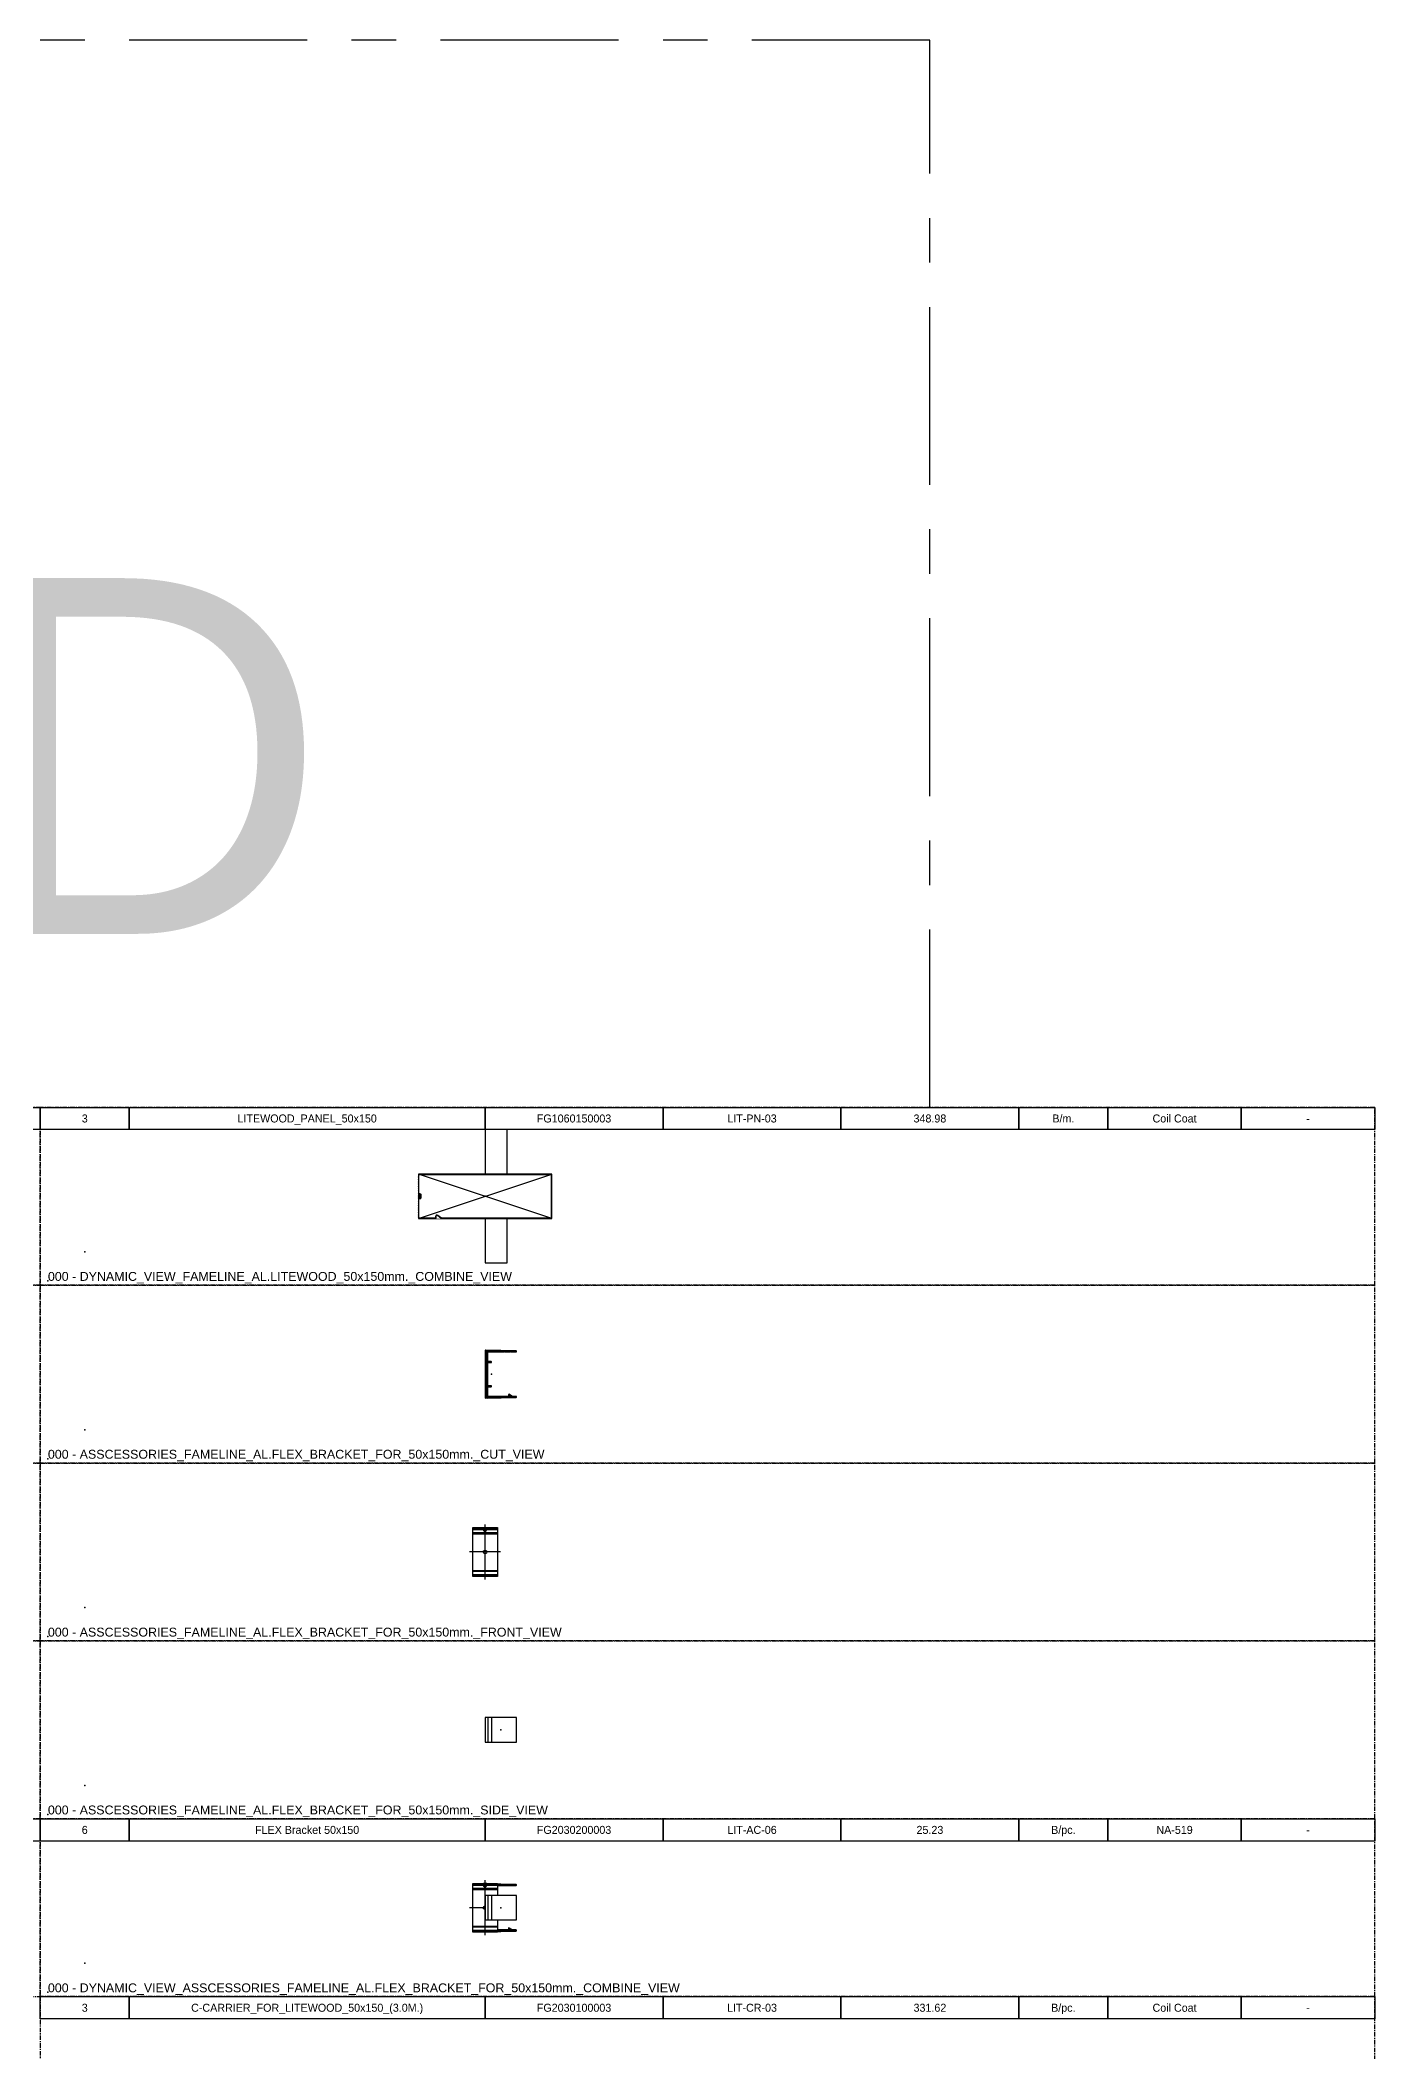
# Model space of a CAD drawing. Header units: millimetres. Extents: x -244126 to 368105, y -173968 to 259060.
# Drawn here: x 161884 to 163384, y 16704 to 18966 of the extents above; entities that cross this region are included whole.
import ezdxf
from ezdxf.enums import TextEntityAlignment as Align

# ---------------------------------------------------------------- set-up
doc = ezdxf.new("R2010")
doc.units = ezdxf.units.MM
doc.header["$MEASUREMENT"] = 0
doc.linetypes.add('005_GG_TA_LINE', pattern=[13.75, 5, -1.25, 1.25, -1.25, 5])
doc.linetypes.add('SLD-Solid', pattern=[0])
for name, color, linetype in [('000 - H A T C H', 8, 'Continuous'), ('000 - SYMBOL CON', 1, 'Continuous'), ('000 - WIPEOUT', 250, 'Continuous'), ('001 - ASCESSORIES', 1, 'Continuous'), ('002 - STRUCTURAL STEEL', 4, 'Continuous'), ('A02_LITEWOOD', 7, 'Continuous'), ('A04_TUBE SERIES', 7, 'Continuous')]:
    doc.layers.add(name, color=color, linetype=linetype)
doc.styles.get("Standard").update_dxf_attribs({"font": 'arial.ttf'})
doc.styles.add('TA', font='Cordia New.ttf', dxfattribs={"height": 4.5})

# ---------------------------------------------------------------- blocks, each defined once
blk = doc.blocks.new('000 - ASSCESSORIES_FAMELINE_AL.FLEX_BRACKET_FOR_50x150mm._CUT_VIEW')
at = {"layer": '000 - H A T C H'}
h = blk.add_hatch(dxfattribs=at)
h.set_pattern_fill('ANSI32', color=8, scale=3)
edge = h.paths.add_edge_path()
edge.add_line((0.2, 23), (0, 22.8))
edge.add_line((0, 22.8), (0.2, 22.6))
edge.add_line((0.2, 22.6), (0, 22.4))
edge.add_line((0, 22.4), (0.2, 22.2))
edge.add_line((0.2, 22.2), (0, 22))
edge.add_line((0, 22), (0.2, 21.8))
edge.add_line((0.2, 21.8), (0, 21.6))
edge.add_line((0, 21.6), (0.2, 21.4))
edge.add_line((0.2, 21.4), (0, 21.2))
edge.add_line((0, 21.2), (0.2, 21))
edge.add_line((0.2, 21), (0, 20.8))
edge.add_line((0, 20.8), (0.2, 20.6))
edge.add_line((0.2, 20.6), (0, 20.4))
edge.add_line((0, 20.4), (0.2, 20.2))
edge.add_line((0.2, 20.2), (0, 20))
edge.add_line((0, 20), (0.2, 19.8))
edge.add_line((0.2, 19.8), (0, 19.6))
edge.add_line((0, 19.6), (0.2, 19.4))
edge.add_line((0.2, 19.4), (0, 19.2))
edge.add_line((0, 19.2), (0.2, 19))
edge.add_line((0.2, 19), (0, 18.8))
edge.add_line((0, 18.8), (0.2, 18.6))
edge.add_line((0.2, 18.6), (0, 18.4))
edge.add_line((0, 18.4), (0.2, 18.2))
edge.add_line((0.2, 18.2), (0, 18))
edge.add_line((0, 18), (0.2, 17.8))
edge.add_line((0.2, 17.8), (0, 17.6))
edge.add_line((0, 17.6), (0.2, 17.4))
edge.add_line((0.2, 17.4), (0, 17.2))
edge.add_line((0, 17.2), (0.2, 17))
edge.add_line((0.2, 17), (0, 16.8))
edge.add_line((0, 16.8), (0.2, 16.6))
edge.add_line((0.2, 16.6), (0, 16.4))
edge.add_line((0, 16.4), (0.2, 16.2))
edge.add_line((0.2, 16.2), (0, 16))
edge.add_line((0, 16), (0.2, 15.8))
edge.add_line((0.2, 15.8), (0, 15.6))
edge.add_line((0, 15.6), (0.2, 15.4))
edge.add_line((0.2, 15.4), (0, 15.2))
edge.add_line((0, 15.2), (0.2, 15))
edge.add_line((0.2, 15), (0, 14.8))
edge.add_line((0, 14.8), (0.2, 14.6))
edge.add_line((0.2, 14.6), (0, 14.4))
edge.add_line((0, 14.4), (0.2, 14.2))
edge.add_line((0.2, 14.2), (0, 14))
edge.add_line((0, 14), (0.2, 13.8))
edge.add_line((0.2, 13.8), (0, 13.6))
edge.add_line((0, 13.6), (0.2, 13.4))
edge.add_line((0.2, 13.4), (0, 13.2))
edge.add_line((0, 13.2), (0.2, 13))
edge.add_line((0.2, 13), (0, 12.8))
edge.add_line((0, 12.8), (0.2, 12.6))
edge.add_line((0.2, 12.6), (0, 12.4))
edge.add_line((0, 12.4), (0.2, 12.2))
edge.add_line((0.2, 12.2), (0, 12))
edge.add_line((0, 12), (0.2, 11.8))
edge.add_line((0.2, 11.8), (0, 11.6))
edge.add_line((0, 11.6), (0.2, 11.4))
edge.add_line((0.2, 11.4), (0, 11.2))
edge.add_line((0, 11.2), (0.2, 11))
edge.add_line((0.2, 11), (0, 10.8))
edge.add_line((0, 10.8), (0.2, 10.6))
edge.add_line((0.2, 10.6), (0, 10.4))
edge.add_line((0, 10.4), (0.2, 10.2))
edge.add_line((0.2, 10.2), (0, 10))
edge.add_line((0, 10), (0.2, 9.8))
edge.add_line((0.2, 9.8), (0, 9.6))
edge.add_line((0, 9.6), (0.2, 9.4))
edge.add_line((0.2, 9.4), (0, 9.2))
edge.add_line((0, 9.2), (0.2, 9))
edge.add_line((0.2, 9), (0, 8.8))
edge.add_line((0, 8.8), (0.2, 8.6))
edge.add_line((0.2, 8.6), (0, 8.4))
edge.add_line((0, 8.4), (0.2, 8.2))
edge.add_line((0.2, 8.2), (0, 8))
edge.add_line((0, 8), (0.2, 7.8))
edge.add_line((0.2, 7.8), (0, 7.6))
edge.add_line((0, 7.6), (0.2, 7.4))
edge.add_line((0.2, 7.4), (0, 7.2))
edge.add_line((0, 7.2), (0.2, 7))
edge.add_line((0.2, 7), (0, 6.8))
edge.add_line((0, 6.8), (0.2, 6.6))
edge.add_line((0.2, 6.6), (0, 6.4))
edge.add_line((0, 6.4), (0.2, 6.2))
edge.add_line((0.2, 6.2), (0, 6))
edge.add_line((0, 6), (0.2, 5.8))
edge.add_line((0.2, 5.8), (0, 5.6))
edge.add_line((0, 5.6), (0.2, 5.4))
edge.add_line((0.2, 5.4), (0, 5.2))
edge.add_line((0, 5.2), (0.2, 5))
edge.add_line((0.2, 5), (0, 4.8))
edge.add_line((0, 4.8), (0.2, 4.6))
edge.add_line((0.2, 4.6), (0, 4.4))
edge.add_line((0, 4.4), (0.2, 4.2))
edge.add_line((0.2, 4.2), (0, 4))
edge.add_line((0, 4), (0.2, 3.8))
edge.add_line((0.2, 3.8), (0, 3.6))
edge.add_line((0, 3.6), (0.2, 3.4))
edge.add_line((0.2, 3.4), (0, 3.2))
edge.add_line((0, 3.2), (0.2, 3))
edge.add_line((0.2, 3), (0, 2.8))
edge.add_line((0, 2.8), (0.2, 2.6))
edge.add_line((0.2, 2.6), (0, 2.4))
edge.add_line((0, 2.4), (0.2, 2.2))
edge.add_line((0.2, 2.2), (0, 2))
edge.add_line((0, 2), (0.2, 1.8))
edge.add_line((0.2, 1.8), (0, 1.6))
edge.add_line((0, 1.6), (0.2, 1.4))
edge.add_line((0.2, 1.4), (0, 1.2))
edge.add_line((0, 1.2), (0.2, 1))
edge.add_line((0.2, 1), (0, 0.8))
edge.add_line((0, 0.8), (0.2, 0.6))
edge.add_line((0.2, 0.6), (0, 0.4))
edge.add_line((0, 0.4), (0.2, 0.2))
edge.add_line((0.2, 0.2), (0, 0))
edge.add_line((0, 0), (0.2, -0.2))
edge.add_line((0.2, -0.2), (0, -0.4))
edge.add_line((0, -0.4), (0.2, -0.6))
edge.add_line((0.2, -0.6), (0, -0.8))
edge.add_line((0, -0.8), (0.2, -1))
edge.add_line((0.2, -1), (0, -1.2))
edge.add_line((0, -1.2), (0.2, -1.4))
edge.add_line((0.2, -1.4), (0, -1.6))
edge.add_line((0, -1.6), (0.2, -1.8))
edge.add_line((0.2, -1.8), (0, -2))
edge.add_line((0, -2), (0.2, -2.2))
edge.add_line((0.2, -2.2), (0, -2.4))
edge.add_line((0, -2.4), (0.2, -2.6))
edge.add_line((0.2, -2.6), (0, -2.8))
edge.add_line((0, -2.8), (0.2, -3))
edge.add_line((0.2, -3), (0, -3.2))
edge.add_line((0, -3.2), (0.2, -3.4))
edge.add_line((0.2, -3.4), (0, -3.6))
edge.add_line((0, -3.6), (0.2, -3.8))
edge.add_line((0.2, -3.8), (0, -4))
edge.add_line((0, -4), (0.2, -4.2))
edge.add_line((0.2, -4.2), (0, -4.4))
edge.add_line((0, -4.4), (0.2, -4.6))
edge.add_line((0.2, -4.6), (0, -4.8))
edge.add_line((0, -4.8), (0.2, -5))
edge.add_line((0.2, -5), (0, -5.2))
edge.add_line((0, -5.2), (0.2, -5.4))
edge.add_line((0.2, -5.4), (0, -5.6))
edge.add_line((0, -5.6), (0.2, -5.8))
edge.add_line((0.2, -5.8), (0, -6))
edge.add_line((0, -6), (0.2, -6.2))
edge.add_line((0.2, -6.2), (0, -6.4))
edge.add_line((0, -6.4), (0.2, -6.6))
edge.add_line((0.2, -6.6), (0, -6.8))
edge.add_line((0, -6.8), (0.2, -7))
edge.add_line((0.2, -7), (0, -7.2))
edge.add_line((0, -7.2), (0.2, -7.4))
edge.add_line((0.2, -7.4), (0, -7.6))
edge.add_line((0, -7.6), (0.2, -7.8))
edge.add_line((0.2, -7.8), (0, -8))
edge.add_line((0, -8), (0.2, -8.2))
edge.add_line((0.2, -8.2), (0, -8.4))
edge.add_line((0, -8.4), (0.2, -8.6))
edge.add_line((0.2, -8.6), (0, -8.8))
edge.add_line((0, -8.8), (0.2, -9))
edge.add_line((0.2, -9), (0, -9.2))
edge.add_line((0, -9.2), (0.2, -9.4))
edge.add_line((0.2, -9.4), (0, -9.6))
edge.add_line((0, -9.6), (0.2, -9.8))
edge.add_line((0.2, -9.8), (0, -10))
edge.add_line((0, -10), (0.2, -10.2))
edge.add_line((0.2, -10.2), (0, -10.4))
edge.add_line((0, -10.4), (0.2, -10.6))
edge.add_line((0.2, -10.6), (0, -10.8))
edge.add_line((0, -10.8), (0.2, -11))
edge.add_line((0.2, -11), (0, -11.2))
edge.add_line((0, -11.2), (0.2, -11.4))
edge.add_line((0.2, -11.4), (0, -11.6))
edge.add_line((0, -11.6), (0.2, -11.8))
edge.add_line((0.2, -11.8), (0, -12))
edge.add_line((0, -12), (0.2, -12.2))
edge.add_line((0.2, -12.2), (0, -12.4))
edge.add_line((0, -12.4), (0.2, -12.6))
edge.add_line((0.2, -12.6), (0, -12.8))
edge.add_line((0, -12.8), (0.2, -13))
edge.add_line((0.2, -13), (0, -13.2))
edge.add_line((0, -13.2), (0.2, -13.4))
edge.add_line((0.2, -13.4), (0, -13.6))
edge.add_line((0, -13.6), (0.2, -13.8))
edge.add_line((0.2, -13.8), (0, -14))
edge.add_line((0, -14), (0.2, -14.2))
edge.add_line((0.2, -14.2), (0, -14.4))
edge.add_line((0, -14.4), (0.2, -14.6))
edge.add_line((0.2, -14.6), (0, -14.8))
edge.add_line((0, -14.8), (0.2, -15))
edge.add_line((0.2, -15), (0, -15.2))
edge.add_line((0, -15.2), (0.2, -15.4))
edge.add_line((0.2, -15.4), (0, -15.6))
edge.add_line((0, -15.6), (0.2, -15.8))
edge.add_line((0.2, -15.8), (0, -16))
edge.add_line((0, -16), (0.2, -16.2))
edge.add_line((0.2, -16.2), (0, -16.4))
edge.add_line((0, -16.4), (0.2, -16.6))
edge.add_line((0.2, -16.6), (0, -16.8))
edge.add_line((0, -16.8), (0.2, -17))
edge.add_line((0.2, -17), (0, -17.2))
edge.add_line((0, -17.2), (0.2, -17.4))
edge.add_line((0.2, -17.4), (0, -17.6))
edge.add_line((0, -17.6), (0.2, -17.8))
edge.add_line((0.2, -17.8), (0, -18))
edge.add_line((0, -18), (0.2, -18.2))
edge.add_line((0.2, -18.2), (0, -18.4))
edge.add_line((0, -18.4), (0.2, -18.6))
edge.add_line((0.2, -18.6), (0, -18.8))
edge.add_line((0, -18.8), (0.2, -19))
edge.add_line((0.2, -19), (0, -19.2))
edge.add_line((0, -19.2), (0.2, -19.4))
edge.add_line((0.2, -19.4), (0, -19.6))
edge.add_line((0, -19.6), (0.2, -19.8))
edge.add_line((0.2, -19.8), (0, -20))
edge.add_line((0, -20), (0.2, -20.2))
edge.add_line((0.2, -20.2), (0, -20.4))
edge.add_line((0, -20.4), (0.2, -20.6))
edge.add_line((0.2, -20.6), (0, -20.8))
edge.add_line((0, -20.8), (0.2, -21))
edge.add_line((0.2, -21), (0, -21.2))
edge.add_line((0, -21.2), (0.2, -21.4))
edge.add_line((0.2, -21.4), (0, -21.6))
edge.add_line((0, -21.6), (0.2, -21.8))
edge.add_line((0.2, -21.8), (0, -22))
edge.add_line((0, -22), (0.2, -22.2))
edge.add_line((0.2, -22.2), (0, -22.4))
edge.add_line((0, -22.4), (0.2, -22.6))
edge.add_line((0.2, -22.6), (0, -22.8))
edge.add_line((0, -22.8), (0.2, -23))
edge.add_line((0.2, -23), (0.2, -26.7))
edge.add_arc((0.5, -26.7), 0.3, 180, 271.3094)
edge.add_line((0.5, -27), (34.9, -26.2))
edge.add_arc((34.9, -25.9), 0.3, 271.3094, 360)
edge.add_line((35.2, -25.9), (35.2, -25.3))
edge.add_arc((34.9, -25.3), 0.3, 360, 450)
edge.add_line((34.9, -25), (31, -25))
edge.add_arc((31, -24.7), 0.3, 240.9454, 270, ccw=False)
edge.add_line((30.8, -25), (26.8, -22.7))
edge.add_arc((26.7, -23), 0.3, 60.9454, 180)
edge.add_line((26.4, -23), (26.4, -24.7))
edge.add_arc((26.1, -24.7), 0.3, -90, 0, ccw=False)
edge.add_line((26.1, -25), (3.5, -25))
edge.add_arc((3.5, -24.7), 0.3, 180, 270, ccw=False)
edge.add_line((3.2, -24.7), (3.2, -14.4))
edge.add_arc((3.5, -14.4), 0.3, 91, 180, ccw=False)
edge.add_line((3.5, -14.1), (6.9, -14.1))
edge.add_arc((6.9, -13.8), 0.3, 271, 360)
edge.add_line((7.2, -13.8), (7.2, -13.4))
edge.add_arc((6.9, -13.4), 0.3, 0, 89)
edge.add_line((6.9, -13.1), (3.5, -13))
edge.add_arc((3.5, -12.7), 0.3, 180, 269, ccw=False)
edge.add_line((3.2, -12.7), (3.2, -0.3))
edge.add_line((3.2, -0.3), (2.9, 0))
edge.add_line((2.9, 0), (3.2, 0.3))
edge.add_line((3.2, 0.3), (3.2, 12.7))
edge.add_arc((3.5, 12.7), 0.3, 91, 180, ccw=False)
edge.add_line((3.5, 13), (6.9, 13.1))
edge.add_arc((6.9, 13.4), 0.3, 271, 360)
edge.add_line((7.2, 13.4), (7.2, 13.8))
edge.add_arc((6.9, 13.8), 0.3, 0, 89)
edge.add_line((6.9, 14.1), (3.5, 14.1))
edge.add_arc((3.5, 14.4), 0.3, 180, 269, ccw=False)
edge.add_line((3.2, 14.4), (3.2, 24.7))
edge.add_arc((3.5, 24.7), 0.3, 90, 180, ccw=False)
edge.add_line((3.5, 25), (17.2, 25))
edge.add_line((17.2, 25), (17.4, 24.8))
edge.add_line((17.4, 24.8), (17.6, 25))
edge.add_line((17.6, 25), (17.8, 24.8))
edge.add_line((17.8, 24.8), (18, 25))
edge.add_line((18, 25), (18.2, 24.8))
edge.add_line((18.2, 24.8), (18.4, 25))
edge.add_line((18.4, 25), (18.6, 24.8))
edge.add_line((18.6, 24.8), (18.8, 25))
edge.add_line((18.8, 25), (19, 24.8))
edge.add_line((19, 24.8), (19.2, 25))
edge.add_line((19.2, 25), (19.4, 24.8))
edge.add_line((19.4, 24.8), (19.6, 25))
edge.add_line((19.6, 25), (19.8, 24.8))
edge.add_line((19.8, 24.8), (20, 25))
edge.add_line((20, 25), (20.2, 24.8))
edge.add_line((20.2, 24.8), (20.4, 25))
edge.add_line((20.4, 25), (20.6, 24.8))
edge.add_line((20.6, 24.8), (20.8, 25))
edge.add_line((20.8, 25), (21, 24.8))
edge.add_line((21, 24.8), (21.2, 25))
edge.add_line((21.2, 25), (21.4, 24.8))
edge.add_line((21.4, 24.8), (21.6, 25))
edge.add_line((21.6, 25), (21.8, 24.8))
edge.add_line((21.8, 24.8), (22, 25))
edge.add_line((22, 25), (22.2, 24.8))
edge.add_line((22.2, 24.8), (22.4, 25))
edge.add_line((22.4, 25), (22.6, 24.8))
edge.add_line((22.6, 24.8), (22.8, 25))
edge.add_line((22.8, 25), (23, 24.8))
edge.add_line((23, 24.8), (23.2, 25))
edge.add_line((23.2, 25), (23.4, 24.8))
edge.add_line((23.4, 24.8), (23.6, 25))
edge.add_line((23.6, 25), (23.8, 24.8))
edge.add_line((23.8, 24.8), (24, 25))
edge.add_line((24, 25), (24.2, 24.8))
edge.add_line((24.2, 24.8), (24.4, 25))
edge.add_line((24.4, 25), (24.6, 24.8))
edge.add_line((24.6, 24.8), (24.8, 25))
edge.add_line((24.8, 25), (25, 24.8))
edge.add_line((25, 24.8), (25.2, 25))
edge.add_line((25.2, 25), (25.4, 24.8))
edge.add_line((25.4, 24.8), (25.6, 25))
edge.add_line((25.6, 25), (25.8, 24.8))
edge.add_line((25.8, 24.8), (26, 25))
edge.add_line((26, 25), (26.2, 24.8))
edge.add_line((26.2, 24.8), (26.4, 25))
edge.add_line((26.4, 25), (26.6, 24.8))
edge.add_line((26.6, 24.8), (26.8, 25))
edge.add_line((26.8, 25), (27, 24.8))
edge.add_line((27, 24.8), (27.2, 25))
edge.add_line((27.2, 25), (27.4, 24.8))
edge.add_line((27.4, 24.8), (27.6, 25))
edge.add_line((27.6, 25), (27.8, 24.8))
edge.add_line((27.8, 24.8), (28, 25))
edge.add_line((28, 25), (28.2, 24.8))
edge.add_line((28.2, 24.8), (28.4, 25))
edge.add_line((28.4, 25), (28.6, 24.8))
edge.add_line((28.6, 24.8), (28.8, 25))
edge.add_line((28.8, 25), (29, 24.8))
edge.add_line((29, 24.8), (29.2, 25))
edge.add_line((29.2, 25), (29.4, 24.8))
edge.add_line((29.4, 24.8), (29.6, 25))
edge.add_line((29.6, 25), (29.8, 24.8))
edge.add_line((29.8, 24.8), (30, 25))
edge.add_line((30, 25), (30.2, 24.8))
edge.add_line((30.2, 24.8), (30.4, 25))
edge.add_line((30.4, 25), (30.6, 24.8))
edge.add_line((30.6, 24.8), (30.8, 25))
edge.add_line((30.8, 25), (31, 24.8))
edge.add_line((31, 24.8), (31.2, 25))
edge.add_line((31.2, 25), (31.4, 24.8))
edge.add_line((31.4, 24.8), (31.6, 25))
edge.add_line((31.6, 25), (31.8, 24.8))
edge.add_line((31.8, 24.8), (32, 25))
edge.add_line((32, 25), (32.2, 24.8))
edge.add_line((32.2, 24.8), (32.4, 25))
edge.add_line((32.4, 25), (32.6, 24.8))
edge.add_line((32.6, 24.8), (32.8, 25))
edge.add_line((32.8, 25), (33, 24.8))
edge.add_line((33, 24.8), (33.2, 25))
edge.add_line((33.2, 25), (34.9, 25))
edge.add_arc((34.9, 25.3), 0.3, 270, 360)
edge.add_line((35.2, 25.3), (35.2, 25.9))
edge.add_arc((34.9, 25.9), 0.3, 0, 88.6906)
edge.add_line((34.9, 26.2), (0.5, 27))
edge.add_arc((0.5, 26.7), 0.3, 88.6906, 180)
edge.add_line((0.2, 26.7), (0.2, 23))
at = {"layer": '001 - ASCESSORIES', "color": 0}
blk.add_lwpolyline([(0.2, 23), (0, 22.8), (0.2, 22.6), (0, 22.4), (0.2, 22.2), (0, 22), (0.2, 21.8), (0, 21.6), (0.2, 21.4), (0, 21.2), (0.2, 21), (0, 20.8), (0.2, 20.6), (0, 20.4), (0.2, 20.2), (0, 20), (0.2, 19.8), (0, 19.6), (0.2, 19.4), (0, 19.2), (0.2, 19), (0, 18.8), (0.2, 18.6), (0, 18.4), (0.2, 18.2), (0, 18), (0.2, 17.8), (0, 17.6), (0.2, 17.4), (0, 17.2), (0.2, 17), (0, 16.8), (0.2, 16.6), (0, 16.4), (0.2, 16.2), (0, 16), (0.2, 15.8), (0, 15.6), (0.2, 15.4), (0, 15.2), (0.2, 15), (0, 14.8), (0.2, 14.6), (0, 14.4), (0.2, 14.2), (0, 14), (0.2, 13.8), (0, 13.6), (0.2, 13.4), (0, 13.2), (0.2, 13), (0, 12.8), (0.2, 12.6), (0, 12.4), (0.2, 12.2), (0, 12), (0.2, 11.8), (0, 11.6), (0.2, 11.4), (0, 11.2), (0.2, 11), (0, 10.8), (0.2, 10.6), (0, 10.4), (0.2, 10.2), (0, 10), (0.2, 9.8), (0, 9.6), (0.2, 9.4), (0, 9.2), (0.2, 9), (0, 8.8), (0.2, 8.6), (0, 8.4), (0.2, 8.2), (0, 8), (0.2, 7.8), (0, 7.6), (0.2, 7.4), (0, 7.2), (0.2, 7), (0, 6.8), (0.2, 6.6), (0, 6.4), (0.2, 6.2), (0, 6), (0.2, 5.8), (0, 5.6), (0.2, 5.4), (0, 5.2), (0.2, 5), (0, 4.8), (0.2, 4.6), (0, 4.4), (0.2, 4.2), (0, 4), (0.2, 3.8), (0, 3.6), (0.2, 3.4), (0, 3.2), (0.2, 3), (0, 2.8), (0.2, 2.6), (0, 2.4), (0.2, 2.2), (0, 2), (0.2, 1.8), (0, 1.6), (0.2, 1.4), (0, 1.2), (0.2, 1), (0, 0.8), (0.2, 0.6), (0, 0.4), (0.2, 0.2), (0, 0), (0.2, -0.2), (0, -0.4), (0.2, -0.6), (0, -0.8), (0.2, -1), (0, -1.2), (0.2, -1.4), (0, -1.6), (0.2, -1.8), (0, -2), (0.2, -2.2), (0, -2.4), (0.2, -2.6), (0, -2.8), (0.2, -3), (0, -3.2), (0.2, -3.4), (0, -3.6), (0.2, -3.8), (0, -4), (0.2, -4.2), (0, -4.4), (0.2, -4.6), (0, -4.8), (0.2, -5), (0, -5.2), (0.2, -5.4), (0, -5.6), (0.2, -5.8), (0, -6), (0.2, -6.2), (0, -6.4), (0.2, -6.6), (0, -6.8), (0.2, -7), (0, -7.2), (0.2, -7.4), (0, -7.6), (0.2, -7.8), (0, -8), (0.2, -8.2), (0, -8.4), (0.2, -8.6), (0, -8.8), (0.2, -9), (0, -9.2), (0.2, -9.4), (0, -9.6), (0.2, -9.8), (0, -10), (0.2, -10.2), (0, -10.4), (0.2, -10.6), (0, -10.8), (0.2, -11), (0, -11.2), (0.2, -11.4), (0, -11.6), (0.2, -11.8), (0, -12), (0.2, -12.2), (0, -12.4), (0.2, -12.6), (0, -12.8), (0.2, -13), (0, -13.2), (0.2, -13.4), (0, -13.6), (0.2, -13.8), (0, -14), (0.2, -14.2), (0, -14.4), (0.2, -14.6), (0, -14.8), (0.2, -15), (0, -15.2), (0.2, -15.4), (0, -15.6), (0.2, -15.8), (0, -16), (0.2, -16.2), (0, -16.4), (0.2, -16.6), (0, -16.8), (0.2, -17), (0, -17.2), (0.2, -17.4), (0, -17.6), (0.2, -17.8), (0, -18), (0.2, -18.2), (0, -18.4), (0.2, -18.6), (0, -18.8), (0.2, -19), (0, -19.2), (0.2, -19.4), (0, -19.6), (0.2, -19.8), (0, -20), (0.2, -20.2), (0, -20.4), (0.2, -20.6), (0, -20.8), (0.2, -21), (0, -21.2), (0.2, -21.4), (0, -21.6), (0.2, -21.8), (0, -22), (0.2, -22.2), (0, -22.4), (0.2, -22.6), (0, -22.8), (0.2, -23), (0.2, -26.7, 0.420923), (0.5, -27), (34.9, -26.2, 0.407536), (35.2, -25.9), (35.2, -25.3, 0.414214), (34.9, -25), (31, -25, -0.127458), (30.8, -25), (26.8, -22.7, 0.571863), (26.4, -23), (26.4, -24.7, -0.414214), (26.1, -25), (3.5, -25, -0.414214), (3.2, -24.7), (3.2, -14.4, -0.409111), (3.5, -14.1), (6.9, -14.1, 0.409111), (7.2, -13.8), (7.2, -13.4, 0.409111), (6.9, -13.1), (3.5, -13, -0.409111), (3.2, -12.7), (3.2, -0.3), (2.9, 0), (3.2, 0.3), (3.2, 12.7, -0.409111), (3.5, 13), (6.9, 13.1, 0.409111), (7.2, 13.4), (7.2, 13.8, 0.409111), (6.9, 14.1), (3.5, 14.1, -0.409111), (3.2, 14.4), (3.2, 24.7, -0.414214), (3.5, 25), (17.2, 25), (17.4, 24.8), (17.6, 25), (17.8, 24.8), (18, 25), (18.2, 24.8), (18.4, 25), (18.6, 24.8), (18.8, 25), (19, 24.8), (19.2, 25), (19.4, 24.8), (19.6, 25), (19.8, 24.8), (20, 25), (20.2, 24.8), (20.4, 25), (20.6, 24.8), (20.8, 25), (21, 24.8), (21.2, 25), (21.4, 24.8), (21.6, 25), (21.8, 24.8), (22, 25), (22.2, 24.8), (22.4, 25), (22.6, 24.8), (22.8, 25), (23, 24.8), (23.2, 25), (23.4, 24.8), (23.6, 25), (23.8, 24.8), (24, 25), (24.2, 24.8), (24.4, 25), (24.6, 24.8), (24.8, 25), (25, 24.8), (25.2, 25), (25.4, 24.8), (25.6, 25), (25.8, 24.8), (26, 25), (26.2, 24.8), (26.4, 25), (26.6, 24.8), (26.8, 25), (27, 24.8), (27.2, 25), (27.4, 24.8), (27.6, 25), (27.8, 24.8), (28, 25), (28.2, 24.8), (28.4, 25), (28.6, 24.8), (28.8, 25), (29, 24.8), (29.2, 25), (29.4, 24.8), (29.6, 25), (29.8, 24.8), (30, 25), (30.2, 24.8), (30.4, 25), (30.6, 24.8), (30.8, 25), (31, 24.8), (31.2, 25), (31.4, 24.8), (31.6, 25), (31.8, 24.8), (32, 25), (32.2, 24.8), (32.4, 25), (32.6, 24.8), (32.8, 25), (33, 24.8), (33.2, 25), (34.9, 25, 0.414214), (35.2, 25.3), (35.2, 25.9, 0.407536), (34.9, 26.2), (0.5, 27, 0.420923), (0.2, 26.7), (0.2, 23)], format="xyb", dxfattribs=at)
blk.add_point((7.2, 0), dxfattribs=at)
blk = doc.blocks.new('*U1520')
at = {"layer": '000 - H A T C H'}
h = blk.add_hatch(color=250, dxfattribs=at)
h.dxf.hatch_style = 1
h.paths.add_polyline_path([(-0.001, -0.0015), (0, -0.003), (0, -0.001), (0, 0.001), (0, 0.003), (-0.001, 0.0015)])
h = blk.add_hatch(color=250, dxfattribs=at)
h.dxf.hatch_style = 1
h.paths.add_polyline_path([(0.0017, -0.001), (0.0017, 0.001), (0, 0.001), (0, -0.001)])
h = blk.add_hatch(color=250, dxfattribs=at)
h.dxf.hatch_style = 1
h.paths.add_polyline_path([(0.0017, -0.001, 0.666667), (0.0032, -0.001, 0.5), (0.0032, 0.001, 0.666667), (0.0017, 0.001)])
blk.add_lwpolyline([(0.0017, -0.001), (0.0017, 0.001), (0, 0.001), (0, -0.001), (0.0017, -0.001)], close=True)
at = {"layer": '001 - ASCESSORIES', "color": 0}
for p, q in [((0.0017, 0.001), (0, 0.001)), ((0.0017, -0.001), (0, -0.001))]:
    blk.add_line(p, q, dxfattribs=at)
blk.add_lwpolyline([(-0.001, -0.0015), (-0.001, 0.0015), (0, 0.003), (0, -0.003)], close=True, dxfattribs=at)
blk.add_lwpolyline([(0.0032, -0.001), (0.0032, 0.001, -0.5), (0.0032, -0.001, -0.666667), (0.0017, -0.001), (0.0017, 0.001, -0.666667), (0.0032, 0.001)], format="xyb", dxfattribs=at)
at = {"layer": 'Defpoints', "color": 250}
blk.add_line((0.0042, 0), (-0.0018, 0), dxfattribs=at)
blk = doc.blocks.new('000 - ASSCESSORIES_FAMELINE_AL.FLEX_BRACKET_FOR_50x150mm._FRONT_VIEW')
blk.add_wipeout([(13.8, 27.4), (13.8, -27.4), (-13.8, -27.4), (-13.8, 27.4)]).dxf.layer = '000 - WIPEOUT'
h = blk.add_hatch(color=250)
h.dxf.hatch_style = 1
h.paths.add_polyline_path([(-13.8, 26.7), (-13.8, 25.4), (13.8, 25.4), (13.8, 26.7)])
at = {"color": 8}
blk.add_circle((0, 0), 2, dxfattribs=at)
at = {"layer": '001 - ASCESSORIES', "color": 1}
blk.add_lwpolyline([(13.8, 27.4), (13.8, -27.4), (-13.8, -27.4), (-13.8, 27.4)], close=True, dxfattribs=at)
at = {"layer": '001 - ASCESSORIES', "color": 2}
for points in [[(-13.8, 26.7), (-13.8, 25.4), (13.8, 25.4), (13.8, 26.7)], [(13.8, -25.4), (13.8, -26.7), (-13.8, -26.7), (-13.8, -25.4)]]:
    blk.add_lwpolyline(points, close=True, dxfattribs=at)
at = {"layer": '001 - ASCESSORIES', "color": 8}
for points in [[(-13.8, 21.5), (-13.8, 20.3), (13.8, 20.3), (13.8, 21.5)], [(13.8, -20.7), (13.8, -21.9), (-13.8, -21.9), (-13.8, -20.7)]]:
    blk.add_lwpolyline(points, close=True, dxfattribs=at)
at = {"layer": 'Defpoints', "color": 250}
for p, q in [((0, -31), (0, 31)), ((17.4, 0), (-17.4, 0))]:
    blk.add_line(p, q, dxfattribs=at)
at = {"layer": '001 - ASCESSORIES', "xscale": 1000, "yscale": 1000, "zscale": 1000, "rotation": 270}
blk.add_blockref('*U1520', (0, 26.7), dxfattribs=at)
blk = doc.blocks.new('000 - ASSCESSORIES_FAMELINE_AL.FLEX_BRACKET_FOR_50x150mm._SIDE_VIEW')
blk.add_wipeout([(0, -13.8), (35.2, -13.8), (35.2, 13.8), (0, 13.8)]).dxf.layer = '000 - WIPEOUT'
at = {"color": 3}
blk.add_point((17.6, 0), dxfattribs=at)
at = {"layer": '001 - ASCESSORIES', "color": 1, "linetype": 'ByBlock'}
for p, q in [((3.2, 13.8), (3.2, -13.8)), ((7.2, 13.8), (7.2, -13.8))]:
    blk.add_line(p, q, dxfattribs=at)
at = {"layer": '001 - ASCESSORIES', "color": 0}
blk.add_lwpolyline([(0, -13.8), (35.2, -13.8), (35.2, 13.8), (0, 13.8)], close=True, dxfattribs=at)
blk = doc.blocks.new('*U3001')
at = {"layer": '001 - ASCESSORIES', "color": 0}
blk.add_blockref('000 - ASSCESSORIES_FAMELINE_AL.FLEX_BRACKET_FOR_50x150mm._CUT_VIEW', (0, 0), dxfattribs=at)
at = {"layer": 'A04_TUBE SERIES', "color": 0, "style": 'TA', "flags": 1}
for tag, p in [('ITEM_VALUE', (10, -52.5)), ('PRODUCT_NAME_VALUE', (60, -52.5)), ('ITEM_NUMBER_VALUE', (120, -52.5)), ('PRODUCT_CODE_VALUE', (160, -52.5)), ('SELLING_PRICE_VALUE', (200, -52.5)), ('UNIT_VALUE', (230, -52.5)), ('TYPE_OF_COLOR_VALUE', (255, -52.5)), ('SECTION_VALUE', (285, -52.5))]:
    blk.add_attdef(tag, text='', height=1.8, dxfattribs=at).set_placement(p, align=Align.MIDDLE_CENTER)
at = {"layer": '001 - ASCESSORIES', "color": 0}
blk.add_blockref('000 - ASSCESSORIES_FAMELINE_AL.FLEX_BRACKET_FOR_50x150mm._FRONT_VIEW', (0, 0), dxfattribs=at)
blk.add_blockref('000 - ASSCESSORIES_FAMELINE_AL.FLEX_BRACKET_FOR_50x150mm._SIDE_VIEW', (0, 0), dxfattribs=at)
blk = doc.blocks.new('*U4914')
at = {"layer": '002 - STRUCTURAL STEEL', "color": 0, "linetype": 'ByBlock'}
blk.add_lwpolyline([(0, 5), (20, 5), (20, 0), (0, 0)], close=True, dxfattribs=at)
blk = doc.blocks.new('*U4911')
at = {"layer": '002 - STRUCTURAL STEEL', "color": 0, "linetype": 'ByBlock'}
blk.add_lwpolyline([(0, 5), (80, 5), (80, 0), (0, 0)], close=True, dxfattribs=at)
blk = doc.blocks.new('*U4913')
at = {"layer": '002 - STRUCTURAL STEEL', "color": 0, "linetype": 'ByBlock'}
blk.add_lwpolyline([(0, 5), (40, 5), (40, 0), (0, 0)], close=True, dxfattribs=at)
blk = doc.blocks.new('*U4915')
at = {"layer": '002 - STRUCTURAL STEEL', "color": 0, "linetype": 'ByBlock'}
blk.add_lwpolyline([(0, 5), (30, 5), (30, 0), (0, 0)], close=True, dxfattribs=at)
blk = doc.blocks.new('000 - DAYNAMIC_DATA_FAMELINE_PRICE_LIST')
at = {"color": 0}
for name, p in [('*U4914', (0, -5)), ('*U4911', (20, -5)), ('*U4913', (100, -5)), ('*U4913', (140, -5)), ('*U4913', (180, -5)), ('*U4914', (220, -5)), ('*U4915', (240, -5)), ('*U4915', (270, -5))]:
    blk.add_blockref(name, p, dxfattribs=at)
at = {"layer": 'A04_TUBE SERIES', "color": 0, "style": 'TA'}
for tag, p in [('ITEM_VALUE', (10, -2.5)), ('PRODUCT_NAME_VALUE', (60, -2.5)), ('ITEM_NUMBER_VALUE', (120, -2.5)), ('PRODUCT_CODE_VALUE', (160, -2.5)), ('SELLING_PRICE_VALUE', (200, -2.5)), ('UNIT_VALUE', (230, -2.5)), ('TYPE_OF_COLOR_VALUE', (255, -2.5)), ('SECTION_VALUE', (285, -2.5))]:
    blk.add_attdef(tag, text='', height=1.8, dxfattribs=at).set_placement(p, align=Align.MIDDLE_CENTER)
blk = doc.blocks.new('*U3117')
at = {"color": 250}
blk.add_wipeout([(-75, -25), (75, -25), (75, 25), (-75, 25)], dxfattribs=at).dxf.layer = '000 - WIPEOUT'
blk.add_point((0, 0))
at = {"layer": 'A02_LITEWOOD', "color": 0, "linetype": 'SLD-Solid', "lineweight": 15}
blk.add_lwpolyline([(-73.4, -1.8), (-72.7, -1.8), (-72.7, 1.3, 0.414214), (-73.6, 2.2), (-74.1, 2.2, 0.414214), (-75, 1.3), (-75, -23.9, 0.414214), (-73.9, -25), (-56.2, -25, 0.414214), (-55, -23.9), (-55, -22.4, -0.616061), (-53.5, -21.7), (-49.4, -24.8, 0.164473), (-48.9, -25), (73.8, -25, 0.414214), (75, -23.9), (75, 23.8, 0.414214), (73.8, 25), (-73.9, 25, 0.414214), (-75, 23.8), (-75, 3.2, 0.414214), (-74.1, 2.3), (-73.5, 2.3, -0.414214), (-72.6, 1.4), (-72.6, -1.8, -0.414214), (-73, -2.2), (-73, -2.2, -0.414214), (-73.5, -1.8), (-73.5, 1.4), (-74.2, 1.4), (-74.2, -1.8, 1.000966), (-71.9, -1.8), (-71.9, 1.4, 0.414214), (-73.5, 3), (-74.1, 3, -0.414214), (-74.3, 3.2), (-74.3, 23.8, -0.414214), (-73.9, 24.3), (73.8, 24.3, -0.414214), (74.3, 23.8), (74.3, -23.9, -0.414214), (73.8, -24.3), (-48.9, -24.3, -0.164473), (-49, -24.3), (-53.1, -21.1, 0.617259), (-55.7, -22.4), (-55.7, -23.9, -0.414214), (-56.2, -24.3), (-73.9, -24.3, -0.414214), (-74.3, -23.9), (-74.3, 1.3, -0.414214), (-74.1, 1.5), (-73.6, 1.5, -0.414214), (-73.4, 1.3)], format="xyb", close=True, dxfattribs=at)
blk = doc.blocks.new('000 - FAMELINE_AL.LITEWOOD_50x150mm._CUT_VIEW')
at = {"color": 250}
blk.add_wipeout([(-75, 25), (-75, -25), (75, -25), (75, 25)], dxfattribs=at).dxf.layer = '000 - WIPEOUT'
at = {"layer": '000 - H A T C H'}
h = blk.add_hatch(dxfattribs=at)
h.set_pattern_fill('ANSI32', color=8, scale=5)
h.set_pattern_definition([(45, (0, -84.774), (-1.325825, 1.325825), []), (45, (0.8839, -84.774), (-1.325825, 1.325825), [])])
edge = h.paths.add_edge_path()
edge.add_line((-73.4, -1.8), (-72.7, -1.8))
edge.add_line((-72.7, -1.8), (-72.7, 1.3))
edge.add_arc((-73.6, 1.3), 0.9, 360, 450)
edge.add_line((-73.6, 2.2), (-74.1, 2.2))
edge.add_arc((-74.1, 1.3), 0.9, 90, 180)
edge.add_line((-75, 1.3), (-75, -23.8))
edge.add_arc((-73.8, -23.8), 1.15, 180, 270)
edge.add_line((-73.9, -25), (-56.2, -25))
edge.add_arc((-56.2, -23.8), 1.15, 270, 360)
edge.add_line((-55, -23.9), (-55, -22.4))
edge.add_arc((-54.1, -22.4), 0.938, 53.0492, 179.5916, ccw=False)
edge.add_line((-53.5, -21.7), (-49.4, -24.8))
edge.add_arc((-48.9, -24.1), 0.9, 232.64, 270)
edge.add_line((-48.9, -25), (73.8, -25))
edge.add_arc((73.8, -23.8), 1.15, 270, 360)
edge.add_line((75, -23.9), (75, 23.8))
edge.add_arc((73.9, 23.9), 1.15, 360, 450)
edge.add_line((73.9, 25), (-73.8, 25))
edge.add_arc((-73.8, 23.9), 1.15, 90, 180)
edge.add_line((-75, 23.9), (-75, 3.2))
edge.add_arc((-74.1, 3.2), 0.9, 180, 270)
edge.add_line((-74.1, 2.3), (-73.5, 2.3))
edge.add_arc((-73.5, 1.4), 0.9, 0, 90, ccw=False)
edge.add_line((-72.6, 1.4), (-72.6, -1.8))
edge.add_arc((-73, -1.8), 0.45, 270, 360, ccw=False)
edge.add_line((-73, -2.2), (-73, -2.2))
edge.add_arc((-73, -1.8), 0.45, 180, 270, ccw=False)
edge.add_line((-73.5, -1.8), (-73.5, 1.4))
edge.add_line((-73.5, 1.4), (-74.2, 1.4))
edge.add_line((-74.2, 1.4), (-74.2, -1.8))
edge.add_arc((-73, -1.8), 1.17, 179.8894, 360)
edge.add_line((-71.9, -1.8), (-71.9, 1.4))
edge.add_arc((-73.5, 1.4), 1.6, 360, 450)
edge.add_line((-73.5, 3), (-74.1, 3))
edge.add_arc((-74.1, 3.2), 0.2, 180, 270, ccw=False)
edge.add_line((-74.3, 3.2), (-74.3, 23.9))
edge.add_arc((-73.8, 23.9), 0.45, 90, 180, ccw=False)
edge.add_line((-73.8, 24.3), (73.9, 24.3))
edge.add_arc((73.9, 23.9), 0.45, 0, 90, ccw=False)
edge.add_line((74.3, 23.9), (74.3, -23.9))
edge.add_arc((73.8, -23.8), 0.45, 270, 360, ccw=False)
edge.add_line((73.8, -24.3), (-48.9, -24.3))
edge.add_arc((-48.9, -24.1), 0.2, 232.64, 270, ccw=False)
edge.add_line((-49, -24.3), (-53.1, -21.1))
edge.add_arc((-54.1, -22.4), 1.64, 52.9496, 179.691)
edge.add_line((-55.7, -22.4), (-55.7, -23.8))
edge.add_arc((-56.1, -23.8), 0.45, 270, 360, ccw=False)
edge.add_line((-56.2, -24.3), (-73.9, -24.3))
edge.add_arc((-73.9, -23.8), 0.45, 180, 270, ccw=False)
edge.add_line((-74.3, -23.8), (-74.3, 1.3))
edge.add_arc((-74.1, 1.3), 0.2, 90, 180, ccw=False)
edge.add_line((-74.1, 1.5), (-73.6, 1.5))
edge.add_arc((-73.6, 1.3), 0.2, 0, 90, ccw=False)
edge.add_line((-73.4, 1.3), (-73.4, -1.8))
at = {"color": 3}
blk.add_point((0, 0), dxfattribs=at)
at = {"layer": 'Defpoints', "color": 250}
blk.add_lwpolyline([(-75, 25), (-75, -25), (75, -25), (75, 25)], close=True, dxfattribs=at)
at = {"layer": 'A02_LITEWOOD', "color": 0}
blk.add_blockref('*U3117', (0, 0), dxfattribs=at)
at = {"layer": '000 - SYMBOL CON', "color": 8, "linetype": 'ByBlock'}
for p, q in [((-75, -25), (75, 25)), ((75, -25), (-75, 25))]:
    blk.add_line(p, q, dxfattribs=at)
blk = doc.blocks.new('*U4526')
at = {"layer": 'A04_TUBE SERIES', "color": 0, "style": 'TA', "flags": 1}
for tag, p in [('PRODUCT_NAME_VALUE', (60, -52.5)), ('ITEM_NUMBER_VALUE', (120, -52.5)), ('PRODUCT_CODE_VALUE', (160, -52.5)), ('SELLING_PRICE_VALUE', (200, -52.5)), ('UNIT_VALUE', (230, -52.5)), ('TYPE_OF_COLOR_VALUE', (255, -52.5)), ('SECTION_VALUE', (285, -52.5))]:
    blk.add_attdef(tag, text='', height=1.8, dxfattribs=at).set_placement(p, align=Align.MIDDLE_CENTER)
at = {"color": 3}
blk.add_wipeout([(0, -75), (25, -75), (25, 75), (0, 75)], dxfattribs=at).dxf.layer = '000 - WIPEOUT'
at = {"layer": 'A04_TUBE SERIES', "color": 0, "style": 'TA', "flags": 1}
blk.add_attdef('ITEM_VALUE', text='', height=1.8, dxfattribs=at).set_placement((10, -52.5), align=Align.MIDDLE_CENTER)
at = {"color": 3}
blk.add_wipeout([(-75, 25), (-75, -25), (75, -25), (75, 25)], dxfattribs=at).dxf.layer = '000 - WIPEOUT'
at = {"layer": 'A02_LITEWOOD', "color": 0}
for points in [[(0, -75), (25, -75), (25, 75), (0, 75)], [(-75, 25), (-75, -25), (75, -25), (75, 25)], [(0, 25), (0, -25), (25, -25), (25, 25)]]:
    blk.add_lwpolyline(points, close=True, dxfattribs=at)
blk.add_blockref('000 - FAMELINE_AL.LITEWOOD_50x150mm._CUT_VIEW', (0, 0), dxfattribs=at)
blk = doc.blocks.new('*U2997')
at = {"color": 0, "linetype": '005_GG_TA_LINE'}
blk.add_lwpolyline([(0, 0), (1500, 0), (1500, 200), (0, 200)], close=True, dxfattribs=at)
for p in [(50, 37.5), (8.6, 4.9)]:
    blk.add_point(p, dxfattribs=at)
blk.add_attdef('NAMEBLK', (8.6, 4.9), '', height=10, dxfattribs=at)
blk = doc.blocks.new('*U2996')
at = {"color": 0, "linetype": '005_GG_TA_LINE'}
blk.add_lwpolyline([(0, 0), (1500, 0), (1500, 200), (0, 200)], close=True, dxfattribs=at)
for p in [(50, 37.5), (8.6, 4.9)]:
    blk.add_point(p, dxfattribs=at)
blk.add_attdef('NAMEBLK', (8.6, 4.9), '', height=10, dxfattribs=at)
blk = doc.blocks.new('*U1762')
at = {"color": 0, "linetype": '005_GG_TA_LINE'}
blk.add_lwpolyline([(0, 0), (1500, 0), (1500, 200), (0, 200)], close=True, dxfattribs=at)
for p in [(50, 37.5), (8.6, 4.9)]:
    blk.add_point(p, dxfattribs=at)
blk.add_attdef('NAMEBLK', (8.6, 4.9), '', height=10, dxfattribs=at)
blk = doc.blocks.new('*U2992')
at = {"color": 0, "linetype": '005_GG_TA_LINE'}
blk.add_lwpolyline([(0, 0), (1500, 0), (1500, 200), (0, 200)], close=True, dxfattribs=at)
for p in [(50, 37.5), (8.6, 4.9)]:
    blk.add_point(p, dxfattribs=at)
blk.add_attdef('NAMEBLK', (8.6, 4.9), '', height=10, dxfattribs=at)
blk = doc.blocks.new('*U2995')
at = {"color": 0, "linetype": '005_GG_TA_LINE'}
blk.add_lwpolyline([(0, 0), (1500, 0), (1500, 500), (0, 500)], close=True, dxfattribs=at)
for p in [(50, 37.5), (8.6, 4.9)]:
    blk.add_point(p, dxfattribs=at)
blk.add_attdef('NAMEBLK', (8.6, 4.9), '', height=10, dxfattribs=at)
blk = doc.blocks.new('*U1766')
at = {"color": 0, "linetype": '005_GG_TA_LINE'}
blk.add_lwpolyline([(0, 0), (100, 0), (100, 30), (0, 30)], close=True, dxfattribs=at)
blk.add_attdef('NAMEBLK', (8.582, 4.878), '', height=10, dxfattribs=at)

msp = doc.modelspace()

# ---------------------------------------------------------------- block references
at = {"color": 3, "xscale": 5, "yscale": 5, "zscale": 5}
for p, values in [((160384.1015, 17766.19352), {'ITEM_VALUE': '4', 'PRODUCT_NAME_VALUE': 'LITEWOOD_PANEL_20x50', 'ITEM_NUMBER_VALUE': 'FG1060150004', 'PRODUCT_CODE_VALUE': 'LIT-PN-04', 'SELLING_PRICE_VALUE': '93.68', 'UNIT_VALUE': 'B/m.', 'TYPE_OF_COLOR_VALUE': 'Coil Coat', 'SECTION_VALUE': '-'}), ((160384.1015, 16966.19352), {'ITEM_VALUE': '6', 'PRODUCT_NAME_VALUE': 'FLEx_BRACKET_20x50', 'ITEM_NUMBER_VALUE': 'FG2030200176', 'PRODUCT_CODE_VALUE': 'LIT-AC-07', 'SELLING_PRICE_VALUE': '13.9', 'UNIT_VALUE': 'B/pc.', 'TYPE_OF_COLOR_VALUE': 'NA-519', 'SECTION_VALUE': '-'}), ((161884.1015, 16966.19352), {'ITEM_VALUE': '6', 'PRODUCT_NAME_VALUE': 'FLEX Bracket 50x150', 'ITEM_NUMBER_VALUE': 'FG2030200003', 'PRODUCT_CODE_VALUE': 'LIT-AC-06', 'SELLING_PRICE_VALUE': '25.23', 'UNIT_VALUE': 'B/pc.', 'TYPE_OF_COLOR_VALUE': 'NA-519', 'SECTION_VALUE': '-'}), ((161884.1015, 16766.19352), {'ITEM_VALUE': '3', 'PRODUCT_NAME_VALUE': 'C-CARRIER_FOR_LITEWOOD_50x150_(3.0M.)', 'ITEM_NUMBER_VALUE': 'FG2030100003', 'PRODUCT_CODE_VALUE': 'LIT-CR-03', 'SELLING_PRICE_VALUE': '331.62', 'UNIT_VALUE': 'B/pc.', 'TYPE_OF_COLOR_VALUE': 'Coil Coat', 'SECTION_VALUE': '-'})]:
    msp.add_blockref('000 - DAYNAMIC_DATA_FAMELINE_PRICE_LIST', p, dxfattribs=at).add_auto_attribs(values)
at = {"color": 3}
for name, p in [('*U4526', (162384.1015, 17666.19352)), ('000 - ASSCESSORIES_FAMELINE_AL.FLEX_BRACKET_FOR_50x150mm._FRONT_VIEW', (162384.1015, 17266.19352)), ('000 - ASSCESSORIES_FAMELINE_AL.FLEX_BRACKET_FOR_50x150mm._SIDE_VIEW', (162384.1015, 17066.19352)), ('*U3001', (162384.1015, 16866.19352))]:
    msp.add_blockref(name, p, dxfattribs=at)
at = {"layer": '001 - ASCESSORIES', "linetype": '005_GG_TA_LINE', "xscale": 40, "yscale": 40, "zscale": 40}
msp.add_blockref('*U1766', (158884.1015, 17766.19352), dxfattribs=at).add_auto_attribs({'NAMEBLK': 'LITEWOOD'})
at = {"layer": '001 - ASCESSORIES', "linetype": '005_GG_TA_LINE'}
for name, p, values in [('*U2992', (160384.1015, 17566.19352), {'NAMEBLK': '000 - DYNAMIC_VIEW_FAMELINE_AL.LITEWOOD_20x50mm._COMBINE_VIEW'}), ('*U2992', (160384.1015, 17366.19352), {'NAMEBLK': '000 - DYNAMIC_VIEW_FAMELINE_AL.LITEWOOD_20x50mm._COMBINE_VIEW'}), ('*U2996', (161884.1015, 17366.19352), {'NAMEBLK': '000 - ASSCESSORIES_FAMELINE_AL.FLEX_BRACKET_FOR_50x150mm._CUT_VIEW'}), ('*U2992', (160384.1015, 17166.19352), {'NAMEBLK': '000 - DYNAMIC_VIEW_FAMELINE_AL.LITEWOOD_20x50mm._COMBINE_VIEW'}), ('*U2997', (160384.1015, 16966.19352), {'NAMEBLK': '000 - ASSCESSORIES_FAMELINE_AL.FLEX_BRACKET_FOR_12x50mm._SIDE_VIEW'}), ('*U2997', (160384.1015, 16766.19352), {'NAMEBLK': '000 - ASSCESSORIES_FAMELINE_AL.FLEX_BRACKET_FOR_12x50mm._SIDE_VIEW'}), ('*U2995', (161884.1015, 16266.19352), {'NAMEBLK': '000 - DYNAMIC_ARRAY+COMBINE+VIEW_FAMELINE_AL.LITEWOOD_50x150mm.+C-CARRIER_COMBINE_SET'})]:
    msp.add_blockref(name, p, dxfattribs=at).add_auto_attribs(values)
at = {"layer": '001 - ASCESSORIES', "color": 0}
msp.add_blockref('000 - ASSCESSORIES_FAMELINE_AL.FLEX_BRACKET_FOR_50x150mm._CUT_VIEW', (162384.1015, 17466.19352), dxfattribs=at)

# ---------------------------------------------------------------- next in the draw order: block references
at = {"color": 3, "xscale": 5, "yscale": 5, "zscale": 5}
msp.add_blockref('000 - DAYNAMIC_DATA_FAMELINE_PRICE_LIST', (161884.1015, 17766.19352), dxfattribs=at).add_auto_attribs({'ITEM_VALUE': '3', 'PRODUCT_NAME_VALUE': 'LITEWOOD_PANEL_50x150', 'ITEM_NUMBER_VALUE': 'FG1060150003', 'PRODUCT_CODE_VALUE': 'LIT-PN-03', 'SELLING_PRICE_VALUE': '348.98', 'UNIT_VALUE': 'B/m.', 'TYPE_OF_COLOR_VALUE': 'Coil Coat', 'SECTION_VALUE': '-'})
at = {"layer": '001 - ASCESSORIES', "linetype": '005_GG_TA_LINE'}
for name, p, values in [('*U1762', (161884.1015, 17566.19352), {'NAMEBLK': '000 - DYNAMIC_VIEW_FAMELINE_AL.LITEWOOD_50x150mm._COMBINE_VIEW'}), ('*U2997', (161884.1015, 17166.19352), {'NAMEBLK': '000 - ASSCESSORIES_FAMELINE_AL.FLEX_BRACKET_FOR_50x150mm._FRONT_VIEW'}), ('*U2997', (161884.1015, 16966.19352), {'NAMEBLK': '000 - ASSCESSORIES_FAMELINE_AL.FLEX_BRACKET_FOR_50x150mm._SIDE_VIEW'}), ('*U2997', (161884.1015, 16766.19352), {'NAMEBLK': '000 - DYNAMIC_VIEW_ASSCESSORIES_FAMELINE_AL.FLEX_BRACKET_FOR_50x150mm._COMBINE_VIEW'})]:
    msp.add_blockref(name, p, dxfattribs=at).add_auto_attribs(values)

doc.saveas('drawing.dxf')
